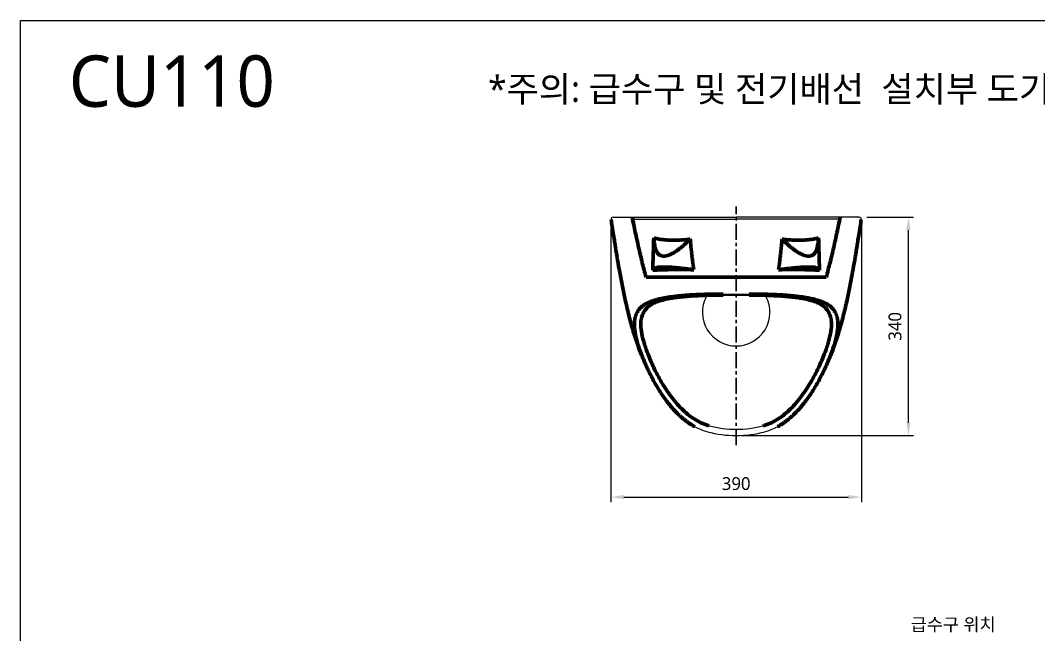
# Model space of a CAD drawing. Extents: x 56 to 5692, y -2843 to -743.
# Drawn here: x 56 to 1641, y -1700 to -743 of the extents above; entities that cross this region are included whole.
import ezdxf

# ---------------------------------------------------------------- set-up
doc = ezdxf.new("R2010")
doc.units = 0
doc.header["$LTSCALE"] = 20
doc.header["$MEASUREMENT"] = 0
doc.linetypes.add('CENTER', pattern=[2, 1.25, -0.25, 0.25, -0.25])
doc.layers.get('0').update_dxf_attribs({"linetype": 'CONTINUOUS'})
doc.layers.get('DEFPOINTS').update_dxf_attribs({"linetype": 'CONTINUOUS'})
for name, color, linetype in [('1', 1, 'CONTINUOUS'), ('3', 3, 'CONTINUOUS'), ('5', 5, 'CONTINUOUS')]:
    doc.layers.add(name, color=color, linetype=linetype)
doc.styles.add('GHS', font='romans', dxfattribs={"bigfont": 'ghs'})
doc.styles.get("Standard").update_dxf_attribs({"font": 'NanumGothic.ttf'})
doc.dimstyles.get("Standard").update_dxf_attribs({"dimtxt": 0.18, "dimasz": 0.18, "dimexe": 0.18, "dimexo": 0.0625, "dimgap": 0.09, "dimtad": 0, "dimtih": 1, "dimtoh": 1, "dimdec": 4, "dimzin": 0, "dimdsep": 46, "dimtxsty": 'Standard', "dimcen": 0.09, "dimadec": 0, "dimazin": 0, "dimtfac": 1, "dimtdec": 4, "dimtofl": 0, "dimtmove": 0, "dimatfit": 3, "dimfxl": 0, "dimtolj": 1, "dimtzin": 0, "dimarcsym": 0})

# ---------------------------------------------------------------- blocks, each defined once
blk = doc.blocks.new('*D13')
at = {"layer": '3', "color": 3, "lineweight": -2}
for p, q in [((975.4, -1058.1), (975.4, -1494)), ((1365.4, -1058.1), (1365.4, -1494)), ((995.4, -1486), (1345.4, -1486))]:
    blk.add_line(p, q, dxfattribs=at)
at = {"layer": '3', "color": 3}
for points in [[(995.4, -1482.7), (995.4, -1489.3), (975.4, -1486)], [(1345.4, -1482.7), (1345.4, -1489.3), (1365.4, -1486)]]:
    blk.add_solid(points, dxfattribs=at)
at = {"layer": 'DEFPOINTS', "color": 0}
for p in [(975.4, -1050.1), (1365.4, -1050.1), (1365.4, -1486)]:
    blk.add_point(p, dxfattribs=at)
at = {"layer": '3', "color": 2, "insert": (1170.4, -1465.1), "char_height": 20, "attachment_point": 5}
blk.add_mtext('\\A1;390', dxfattribs=at)
blk = doc.blocks.new('*D16')
at = {"color": 3, "lineweight": -2}
for p, q in [((1373.9, -1050.1), (1446.7, -1050.1)), ((1438.7, -1370.1), (1438.7, -1070.1)), ((1178.4, -1390.1), (1446.7, -1390.1))]:
    blk.add_line(p, q, dxfattribs=at)
at = {"color": 3}
for points in [[(1435.4, -1070.1), (1442, -1070.1), (1438.7, -1050.1)], [(1435.4, -1370.1), (1442, -1370.1), (1438.7, -1390.1)]]:
    blk.add_solid(points, dxfattribs=at)
at = {"layer": 'DEFPOINTS', "color": 0}
for p in [(1365.9, -1050.1), (1438.7, -1050.1), (1170.4, -1390.1)]:
    blk.add_point(p, dxfattribs=at)
at = {"color": 2, "insert": (1417.8, -1220.1), "char_height": 20, "attachment_point": 5, "rotation": 90}
blk.add_mtext('\\A1;340', dxfattribs=at)

msp = doc.modelspace()

# ---------------------------------------------------------------- linework, layer by layer
at = {"layer": '1', "color": 2, "linetype": 'CENTER', "lineweight": 35}
msp.add_line((1170.4, -1405.1), (1170.4, -1033.1), dxfattribs=at)
at = {"layer": '3', "color": 7}
for p, q in [((978.6, -1050.1), (1170.4, -1050.1)), ((1012.8, -1053.1), (1170.4, -1053.1)), ((1362.2, -1050.1), (1170.4, -1050.1)), ((1328, -1053.1), (1170.4, -1053.1)), ((1150.4, -1169.7), (1190.4, -1169.7)), ((1150.4, -1171.3), (1190.4, -1171.3))]:
    msp.add_line(p, q, dxfattribs=at)
for centre, radius, start, end in [((978.6, -1053.1), 3, 90, 188.9034), ((1012.8, -1056.1), 3, 90, 191.719), ((1328, -1056.1), 3, 348.281, 90), ((1362.2, -1053.1), 3, 351.0966, 90), ((1170.4, -1198.1), 52.5, 152.2244, 270), ((1170.4, -1198.1), 52.5, 270, 27.7756), ((1147.8, -1301.2), 85.9, 241.0264, 255.097), ((1170.4, -1217.4), 162.9, 255.0406, 284.9594), ((1193, -1301.2), 85.9, 284.903, 298.9736), ((1170.4, -1216.2), 173.9, 255.097, 284.903)]:
    msp.add_arc(centre, radius, start, end, dxfattribs=at)
at = {"layer": '3', "color": 7, "linetype": 'Continuous', "lineweight": 70}
for centre, major_axis, ratio, start_param, end_param in [((1064.2, -1099.7), (14.4, 7.2), 0.566929, 3.683623, 4.425804), ((1064.2, -1129.1), (-15, 0.6), 0.087412, 4.728709, 5.47089)]:
    msp.add_ellipse(centre, major_axis=major_axis, ratio=ratio, start_param=start_param, end_param=end_param, dxfattribs=at)
at = {"layer": '3', "color": 7, "linetype": 'Continuous', "lineweight": 70, "extrusion": (0, 0, -1)}
for centre, major_axis, ratio, start_param, end_param in [((1276.5, -1099.7), (-14.4, 7.2), 0.566929, 3.683623, 4.425804), ((1276.5, -1129.1), (15, 0.6), 0.087412, 4.728709, 5.47089)]:
    msp.add_ellipse(centre, major_axis=major_axis, ratio=ratio, start_param=start_param, end_param=end_param, dxfattribs=at)
at = {"layer": '3', "color": 7, "linetype": 'Continuous', "lineweight": 70}
for points, knots in [([(975.6, -1053.5), (976.2, -1057.3), (977.5, -1065.4), (979.3, -1077.1), (981, -1087.6), (982.3, -1095.6), (983.2, -1101.6), (984.1, -1106.6), (984.9, -1111.7), (986.5, -1121.4), (989.2, -1136.9), (993.1, -1158.1), (997.6, -1178.6), (1002.9, -1201.5), (1009.2, -1225.1), (1016.1, -1246.3), (1021, -1259.6), (1023.2, -1264.9)], [0.0207556, 0.0207556, 0.0207556, 0.0207556, 0.0730938, 0.1344308, 0.1838264, 0.2211433, 0.2464395, 0.2682151, 0.291388, 0.3159666, 0.4024404, 0.5030606, 0.6037153, 0.7079978, 0.8150079, 0.9247356, 1, 1, 1, 1]), ([(1030.2, -1143.6), (1029.1, -1139.7), (1028.1, -1135.9), (1026, -1128.1), (1025, -1124.3), (1023.6, -1118.4), (1023.1, -1116.5), (1022.2, -1112.6), (1021.7, -1110.7), (1020.3, -1104.8), (1019.4, -1100.9), (1017.6, -1093.1), (1016.8, -1089.2), (1015.1, -1081.4), (1014.2, -1077.5), (1012.5, -1069.7), (1011.7, -1065.8), (1010.1, -1057.9), (1009.3, -1054), (1008.5, -1050.1)], [0, 0, 0, 0, 0.125, 0.125, 0.25, 0.25, 0.3125, 0.3125, 0.375, 0.375, 0.5, 0.5, 0.625, 0.625, 0.75, 0.75, 0.875, 0.875, 1, 1, 1, 1]), ([(1009.8, -1056.7), (1010.2, -1058.4), (1010.5, -1060.1), (1011.7, -1065.8), (1012.5, -1069.7), (1014.2, -1077.5), (1015.1, -1081.4), (1016.8, -1089.2), (1017.6, -1093.1), (1019.4, -1100.9), (1020.3, -1104.8), (1021.7, -1110.7), (1022.2, -1112.6), (1023.1, -1116.5), (1023.6, -1118.4), (1025, -1124.3), (1026, -1128.1), (1028.1, -1135.9), (1029.1, -1139.7), (1030.2, -1143.6)], [0.0702674, 0.0702674, 0.0702674, 0.0702674, 0.125, 0.125, 0.25, 0.25, 0.375, 0.375, 0.5, 0.5, 0.625, 0.625, 0.6875, 0.6875, 0.75, 0.75, 0.875, 0.875, 1, 1, 1, 1]), ([(1310.6, -1143.6), (1311.7, -1139.7), (1312.7, -1135.9), (1314.7, -1128.1), (1315.7, -1124.3), (1317.2, -1118.4), (1317.7, -1116.5), (1318.6, -1112.6), (1319.1, -1110.7), (1320.5, -1104.8), (1321.4, -1100.9), (1323.1, -1093.1), (1324, -1089.2), (1325.7, -1081.4), (1326.6, -1077.5), (1328.2, -1069.7), (1329.1, -1065.8), (1330.7, -1057.9), (1331.5, -1054), (1332.3, -1050.1)], [0, 0, 0, 0, 0.125, 0.125, 0.25, 0.25, 0.3125, 0.3125, 0.375, 0.375, 0.5, 0.5, 0.625, 0.625, 0.75, 0.75, 0.875, 0.875, 1, 1, 1, 1]), ([(1330.9, -1056.7), (1330.6, -1058.4), (1330.2, -1060.1), (1329.1, -1065.8), (1328.2, -1069.7), (1326.6, -1077.5), (1325.7, -1081.4), (1324, -1089.2), (1323.1, -1093.1), (1321.4, -1100.9), (1320.5, -1104.8), (1319.1, -1110.7), (1318.6, -1112.6), (1317.7, -1116.5), (1317.2, -1118.4), (1315.7, -1124.3), (1314.7, -1128.1), (1312.7, -1135.9), (1311.7, -1139.7), (1310.6, -1143.6)], [0.0702674, 0.0702674, 0.0702674, 0.0702674, 0.125, 0.125, 0.25, 0.25, 0.375, 0.375, 0.5, 0.5, 0.625, 0.625, 0.6875, 0.6875, 0.75, 0.75, 0.875, 0.875, 1, 1, 1, 1]), ([(1365.2, -1053.5), (1364.6, -1057.3), (1363.3, -1065.4), (1361.5, -1077.1), (1359.8, -1087.6), (1358.5, -1095.6), (1357.5, -1101.6), (1356.7, -1106.6), (1355.9, -1111.7), (1354.2, -1121.4), (1351.6, -1136.9), (1347.7, -1158.1), (1343.2, -1178.6), (1337.9, -1201.5), (1331.6, -1225.1), (1324.6, -1246.3), (1319.8, -1259.6), (1317.6, -1264.9)], [0.0207556, 0.0207556, 0.0207556, 0.0207556, 0.0730938, 0.1344308, 0.1838264, 0.2211433, 0.2464395, 0.2682151, 0.291388, 0.3159666, 0.4024404, 0.5030606, 0.6037153, 0.7079978, 0.8150079, 0.9247356, 1, 1, 1, 1]), ([(1042, -1082.3), (1041.9, -1084.5), (1041.9, -1086.6), (1041.7, -1090.9), (1041.7, -1093), (1041.6, -1096.2), (1041.6, -1097.8), (1041.5, -1099.4), (1041.5, -1100.4), (1041.5, -1101), (1041.4, -1103.6), (1041.3, -1105.7), (1041.2, -1109.9), (1041.1, -1112), (1041, -1116.2), (1040.9, -1118.3), (1040.7, -1124.5), (1040.6, -1128.6), (1040.4, -1132.7)], [0, 0, 0, 0, 0.125, 0.125, 0.25, 0.25, 0.3125, 0.34375, 0.34375, 0.375, 0.375, 0.5, 0.5, 0.625, 0.625, 0.75, 0.75, 1, 1, 1, 1]), ([(1098.9, -1084.2), (1096.3, -1084.5), (1093.7, -1084.8), (1088.6, -1085.3), (1086.1, -1085.5), (1082.3, -1085.7), (1081, -1085.8), (1079.1, -1085.9), (1078.5, -1085.9), (1077.5, -1085.9), (1077.2, -1085.9), (1076.6, -1085.9), (1073.8, -1086), (1071, -1086), (1066.2, -1085.8), (1063.9, -1085.7), (1059.2, -1085.3), (1057, -1085.1), (1052.5, -1084.5), (1050.3, -1084.1), (1047.1, -1083.5), (1046.1, -1083.3), (1044.9, -1083), (1044.8, -1083), (1044.5, -1083), (1044.4, -1082.9), (1044, -1082.8), (1043.2, -1082.7), (1042.5, -1082.5), (1042, -1082.3)], [0, 0, 0, 0, 0.125, 0.125, 0.25, 0.25, 0.3125, 0.3125, 0.34375, 0.34375, 0.359375, 0.359375, 0.375, 0.5, 0.5, 0.625, 0.625, 0.75, 0.75, 0.875, 0.875, 0.9375, 0.9375, 0.945313, 0.945313, 0.953125, 0.953125, 0.96875, 1, 1, 1, 1]), ([(1054, -1110), (1053.5, -1109.9), (1053.1, -1109.7), (1052.5, -1109.5), (1052.3, -1109.4), (1052, -1109.2), (1051.8, -1109.2), (1051.8, -1109.1), (1051.7, -1109.1), (1051.7, -1109.1), (1051.3, -1108.9), (1050.9, -1108.7), (1050.3, -1108.2), (1050, -1108), (1049.5, -1107.6), (1049.2, -1107.3), (1048.7, -1106.8), (1048.5, -1106.6), (1048.1, -1106.1), (1047.9, -1105.8), (1047.5, -1105.3), (1047.3, -1105), (1047.1, -1104.6), (1047, -1104.6), (1047, -1104.4), (1046.9, -1104.4), (1046.8, -1104.1), (1046.7, -1104), (1046.5, -1103.6), (1046.4, -1103.3), (1046.1, -1102.7), (1046, -1102.4), (1045.7, -1101.8), (1045.6, -1101.5), (1045.4, -1100.9), (1045.3, -1100.6), (1045.1, -1100), (1045, -1099.7), (1044.8, -1098.8), (1044.6, -1098.2), (1044.3, -1096.9), (1044.2, -1096.3), (1043.9, -1095), (1043.8, -1094.4), (1043.6, -1093.1), (1043.5, -1092.5), (1043.3, -1091.2), (1043.2, -1090.6), (1043, -1089.3), (1042.9, -1088.7), (1042.7, -1087.4), (1042.6, -1086.8), (1042.4, -1085.5), (1042.3, -1084.7), (1042.2, -1083.9), (1042.2, -1083.6), (1042.1, -1083.4), (1042.1, -1083), (1042, -1082.7), (1042, -1082.3)], [0, 0, 0, 0, 0.03125, 0.03125, 0.046875, 0.054688, 0.054688, 0.058594, 0.058594, 0.0625, 0.0625, 0.09375, 0.09375, 0.125, 0.125, 0.15625, 0.15625, 0.1875, 0.1875, 0.21875, 0.21875, 0.25, 0.25, 0.257813, 0.257813, 0.265625, 0.265625, 0.28125, 0.28125, 0.3125, 0.3125, 0.34375, 0.34375, 0.375, 0.375, 0.40625, 0.40625, 0.4375, 0.4375, 0.5, 0.5, 0.5625, 0.5625, 0.625, 0.625, 0.6875, 0.6875, 0.75, 0.75, 0.8125, 0.8125, 0.875, 0.875, 0.9375, 0.953125, 0.953125, 0.96875, 0.96875, 1, 1, 1, 1]), ([(1098.9, -1084.2), (1098.3, -1084.8), (1097.7, -1085.4), (1096.5, -1086.5), (1095.9, -1087.1), (1094.6, -1088.3), (1094, -1088.8), (1092.8, -1090), (1092.2, -1090.6), (1091.2, -1091.4), (1090.9, -1091.7), (1090.3, -1092.3), (1089.9, -1092.6), (1089, -1093.4), (1088.3, -1094), (1087, -1095.1), (1086.4, -1095.7), (1085, -1096.8), (1084.4, -1097.4), (1083, -1098.5), (1082.3, -1099), (1080.9, -1100.1), (1080.1, -1100.7), (1079, -1101.5), (1078.7, -1101.7), (1077.9, -1102.3), (1077.5, -1102.5), (1076.8, -1103.1), (1076.4, -1103.3), (1075.8, -1103.7), (1075.6, -1103.8), (1075.2, -1104.1), (1075, -1104.2), (1074.4, -1104.6), (1074, -1104.9), (1073.2, -1105.4), (1072.7, -1105.6), (1071.9, -1106.1), (1071.5, -1106.3), (1070.6, -1106.8), (1070.2, -1107), (1069.5, -1107.3), (1069.3, -1107.5), (1068.9, -1107.6), (1068.8, -1107.7), (1068.6, -1107.8), (1068.5, -1107.8), (1067.9, -1108.1), (1067.4, -1108.3), (1066.5, -1108.7), (1066, -1108.9), (1065, -1109.2), (1064.5, -1109.4), (1064, -1109.5)], [0, 0, 0, 0, 0.0625, 0.0625, 0.125, 0.125, 0.1875, 0.1875, 0.25, 0.25, 0.28125, 0.28125, 0.3125, 0.3125, 0.375, 0.375, 0.4375, 0.4375, 0.5, 0.5, 0.5625, 0.5625, 0.625, 0.625, 0.65625, 0.65625, 0.6875, 0.6875, 0.71875, 0.71875, 0.734375, 0.734375, 0.75, 0.75, 0.78125, 0.78125, 0.8125, 0.8125, 0.84375, 0.84375, 0.875, 0.875, 0.890625, 0.890625, 0.898438, 0.898438, 0.90625, 0.90625, 0.9375, 0.9375, 0.96875, 0.96875, 1, 1, 1, 1]), ([(1104.3, -1131.8), (1104.2, -1130.9), (1104.1, -1129.9), (1103.8, -1127.9), (1103.6, -1126.9), (1103.3, -1123.9), (1103, -1122), (1102.5, -1118), (1102.2, -1116), (1101.8, -1112.1), (1101.5, -1110.1), (1101.2, -1107.1), (1101.1, -1106.1), (1100.9, -1104.1), (1100.8, -1103.1), (1100.4, -1100.1), (1100.2, -1098.2), (1099.9, -1095.2), (1099.8, -1094.2), (1099.6, -1092.2), (1099.5, -1091.2), (1099.3, -1088.2), (1099.1, -1086.2), (1098.9, -1084.2)], [0, 0, 0, 0, 0.0625, 0.0625, 0.125, 0.125, 0.25, 0.25, 0.375, 0.375, 0.5, 0.5, 0.5625, 0.5625, 0.625, 0.625, 0.75, 0.75, 0.8125, 0.8125, 0.875, 0.875, 1, 1, 1, 1]), ([(1236.4, -1131.8), (1236.6, -1130.9), (1236.7, -1129.9), (1237, -1127.9), (1237.1, -1126.9), (1237.5, -1123.9), (1237.8, -1122), (1238.3, -1118), (1238.5, -1116), (1239, -1112.1), (1239.2, -1110.1), (1239.6, -1107.1), (1239.7, -1106.1), (1239.9, -1104.1), (1240, -1103.1), (1240.3, -1100.1), (1240.5, -1098.2), (1240.8, -1095.2), (1240.9, -1094.2), (1241.1, -1092.2), (1241.2, -1091.2), (1241.5, -1088.2), (1241.7, -1086.2), (1241.9, -1084.2)], [0, 0, 0, 0, 0.0625, 0.0625, 0.125, 0.125, 0.25, 0.25, 0.375, 0.375, 0.5, 0.5, 0.5625, 0.5625, 0.625, 0.625, 0.75, 0.75, 0.8125, 0.8125, 0.875, 0.875, 1, 1, 1, 1]), ([(1241.9, -1084.2), (1244.5, -1084.5), (1247, -1084.8), (1252.2, -1085.3), (1254.7, -1085.5), (1258.5, -1085.7), (1259.8, -1085.8), (1261.7, -1085.9), (1262.3, -1085.9), (1263.2, -1085.9), (1263.5, -1085.9), (1264.2, -1085.9), (1267, -1086), (1269.7, -1086), (1274.5, -1085.8), (1276.9, -1085.7), (1281.5, -1085.3), (1283.8, -1085.1), (1288.2, -1084.5), (1290.4, -1084.1), (1293.6, -1083.5), (1294.7, -1083.3), (1295.8, -1083), (1296, -1083), (1296.2, -1083), (1296.4, -1082.9), (1296.8, -1082.8), (1297.5, -1082.7), (1298.3, -1082.5), (1298.8, -1082.3)], [0, 0, 0, 0, 0.125, 0.125, 0.25, 0.25, 0.3125, 0.3125, 0.34375, 0.34375, 0.359375, 0.359375, 0.375, 0.5, 0.5, 0.625, 0.625, 0.75, 0.75, 0.875, 0.875, 0.9375, 0.9375, 0.945313, 0.945313, 0.953125, 0.953125, 0.96875, 1, 1, 1, 1]), ([(1241.9, -1084.2), (1242.5, -1084.8), (1243.1, -1085.4), (1244.3, -1086.5), (1244.9, -1087.1), (1246.1, -1088.3), (1246.7, -1088.8), (1248, -1090), (1248.6, -1090.6), (1249.5, -1091.4), (1249.9, -1091.7), (1250.5, -1092.3), (1250.8, -1092.6), (1251.8, -1093.4), (1252.4, -1094), (1253.7, -1095.1), (1254.4, -1095.7), (1255.7, -1096.8), (1256.4, -1097.4), (1257.8, -1098.5), (1258.5, -1099), (1259.9, -1100.1), (1260.6, -1100.7), (1261.7, -1101.5), (1262.1, -1101.7), (1262.8, -1102.3), (1263.2, -1102.5), (1264, -1103.1), (1264.4, -1103.3), (1265, -1103.7), (1265.2, -1103.8), (1265.6, -1104.1), (1265.8, -1104.2), (1266.4, -1104.6), (1266.8, -1104.9), (1267.6, -1105.4), (1268, -1105.6), (1268.9, -1106.1), (1269.3, -1106.3), (1270.2, -1106.8), (1270.6, -1107), (1271.3, -1107.3), (1271.5, -1107.5), (1271.8, -1107.6), (1272, -1107.7), (1272.2, -1107.8), (1272.3, -1107.8), (1272.9, -1108.1), (1273.3, -1108.3), (1274.3, -1108.7), (1274.8, -1108.9), (1275.7, -1109.2), (1276.2, -1109.4), (1276.7, -1109.5)], [0, 0, 0, 0, 0.0625, 0.0625, 0.125, 0.125, 0.1875, 0.1875, 0.25, 0.25, 0.28125, 0.28125, 0.3125, 0.3125, 0.375, 0.375, 0.4375, 0.4375, 0.5, 0.5, 0.5625, 0.5625, 0.625, 0.625, 0.65625, 0.65625, 0.6875, 0.6875, 0.71875, 0.71875, 0.734375, 0.734375, 0.75, 0.75, 0.78125, 0.78125, 0.8125, 0.8125, 0.84375, 0.84375, 0.875, 0.875, 0.890625, 0.890625, 0.898438, 0.898438, 0.90625, 0.90625, 0.9375, 0.9375, 0.96875, 0.96875, 1, 1, 1, 1]), ([(1286.8, -1110), (1287.2, -1109.9), (1287.6, -1109.7), (1288.2, -1109.5), (1288.5, -1109.4), (1288.8, -1109.2), (1288.9, -1109.2), (1289, -1109.1), (1289.1, -1109.1), (1289.1, -1109.1), (1289.5, -1108.9), (1289.8, -1108.7), (1290.5, -1108.2), (1290.7, -1108), (1291.3, -1107.6), (1291.6, -1107.3), (1292, -1106.8), (1292.3, -1106.6), (1292.7, -1106.1), (1292.9, -1105.8), (1293.3, -1105.3), (1293.5, -1105), (1293.7, -1104.6), (1293.7, -1104.6), (1293.8, -1104.4), (1293.8, -1104.4), (1294, -1104.1), (1294, -1104), (1294.3, -1103.6), (1294.4, -1103.3), (1294.7, -1102.7), (1294.8, -1102.4), (1295, -1101.8), (1295.2, -1101.5), (1295.4, -1100.9), (1295.5, -1100.6), (1295.7, -1100), (1295.8, -1099.7), (1296, -1098.8), (1296.2, -1098.2), (1296.5, -1096.9), (1296.6, -1096.3), (1296.8, -1095), (1297, -1094.4), (1297.2, -1093.1), (1297.3, -1092.5), (1297.5, -1091.2), (1297.6, -1090.6), (1297.8, -1089.3), (1297.9, -1088.7), (1298, -1087.4), (1298.1, -1086.8), (1298.3, -1085.5), (1298.4, -1084.7), (1298.6, -1083.9), (1298.6, -1083.6), (1298.6, -1083.4), (1298.7, -1083), (1298.8, -1082.7), (1298.8, -1082.3)], [0, 0, 0, 0, 0.03125, 0.03125, 0.046875, 0.054688, 0.054688, 0.058594, 0.058594, 0.0625, 0.0625, 0.09375, 0.09375, 0.125, 0.125, 0.15625, 0.15625, 0.1875, 0.1875, 0.21875, 0.21875, 0.25, 0.25, 0.257813, 0.257813, 0.265625, 0.265625, 0.28125, 0.28125, 0.3125, 0.3125, 0.34375, 0.34375, 0.375, 0.375, 0.40625, 0.40625, 0.4375, 0.4375, 0.5, 0.5, 0.5625, 0.5625, 0.625, 0.625, 0.6875, 0.6875, 0.75, 0.75, 0.8125, 0.8125, 0.875, 0.875, 0.9375, 0.953125, 0.953125, 0.96875, 0.96875, 1, 1, 1, 1]), ([(1298.8, -1082.3), (1298.9, -1084.5), (1298.9, -1086.6), (1299, -1090.9), (1299.1, -1093), (1299.2, -1096.2), (1299.2, -1097.8), (1299.2, -1099.4), (1299.3, -1100.4), (1299.3, -1101), (1299.4, -1103.6), (1299.4, -1105.7), (1299.6, -1109.9), (1299.6, -1112), (1299.8, -1116.2), (1299.8, -1118.3), (1300, -1124.5), (1300.2, -1128.6), (1300.4, -1132.7)], [0, 0, 0, 0, 0.125, 0.125, 0.25, 0.25, 0.3125, 0.34375, 0.34375, 0.375, 0.375, 0.5, 0.5, 0.625, 0.625, 0.75, 0.75, 1, 1, 1, 1]), ([(1040.4, -1132.7), (1040.9, -1132.2), (1041.5, -1131.7), (1042.1, -1131.3), (1042.2, -1131.2), (1042.2, -1131.2), (1042.3, -1131.1), (1042.4, -1131), (1042.6, -1130.9), (1042.7, -1130.7), (1042.9, -1130.5), (1043.1, -1130.4), (1043.3, -1130.2), (1043.5, -1130.1), (1043.7, -1129.9), (1043.7, -1129.8), (1043.9, -1129.7), (1044, -1129.7), (1044.1, -1129.5), (1044.2, -1129.5), (1044.4, -1129.4), (1044.5, -1129.3), (1044.7, -1129.2), (1044.8, -1129.1), (1045, -1129), (1045.2, -1129), (1045.4, -1128.9), (1045.6, -1128.8), (1045.9, -1128.7), (1046, -1128.7), (1046.4, -1128.6), (1046.6, -1128.5), (1046.9, -1128.4), (1047, -1128.4), (1047.2, -1128.4), (1047.2, -1128.4), (1047.3, -1128.3), (1047.4, -1128.3), (1047.4, -1128.3), (1047.7, -1128.3), (1047.9, -1128.2), (1048.5, -1128.1), (1049, -1128.1), (1050, -1127.9), (1050.8, -1127.9), (1051.3, -1127.8), (1051.4, -1127.8), (1051.6, -1127.8), (1051.6, -1127.8), (1051.7, -1127.8), (1052, -1127.8), (1052.3, -1127.8), (1053, -1127.7), (1053.5, -1127.7), (1054, -1127.7)], [0, 0, 0, 0, 0.25, 0.265625, 0.265625, 0.28125, 0.28125, 0.3125, 0.3125, 0.375, 0.375, 0.4375, 0.4375, 0.5, 0.5, 0.53125, 0.53125, 0.5625, 0.5625, 0.59375, 0.59375, 0.625, 0.625, 0.65625, 0.65625, 0.6875, 0.6875, 0.71875, 0.71875, 0.75, 0.75, 0.78125, 0.78125, 0.796875, 0.796875, 0.804687, 0.808594, 0.808594, 0.8125, 0.8125, 0.84375, 0.84375, 0.875, 0.90625, 0.9375, 0.9375, 0.945312, 0.945312, 0.949219, 0.949219, 0.953125, 0.96875, 0.96875, 1, 1, 1, 1]), ([(1040.4, -1132.7), (1042.4, -1132.6), (1044.5, -1132.4), (1047.8, -1132.3), (1048.9, -1132.2), (1051.1, -1132.1), (1052.3, -1132.1), (1054.7, -1132), (1055.9, -1131.9), (1058.4, -1131.9), (1059.6, -1131.8), (1062.2, -1131.8), (1063.5, -1131.7), (1065.2, -1131.7), (1065.7, -1131.7), (1066.2, -1131.7), (1066.5, -1131.7), (1066.7, -1131.7), (1067.6, -1131.7), (1068.2, -1131.7), (1070.3, -1131.6), (1071.7, -1131.6), (1074.5, -1131.6), (1075.9, -1131.6), (1078.8, -1131.6), (1080.2, -1131.6), (1083.1, -1131.6), (1084.6, -1131.6), (1087.5, -1131.6), (1089, -1131.6), (1092, -1131.7), (1093.5, -1131.7), (1096.6, -1131.7), (1098.1, -1131.7), (1100.1, -1131.8), (1100.4, -1131.8), (1101, -1131.8), (1101.2, -1131.8), (1101.6, -1131.8), (1102.6, -1131.8), (1103.6, -1131.8), (1104.3, -1131.8)], [0, 0, 0, 0, 0.125, 0.125, 0.1875, 0.1875, 0.25, 0.25, 0.3125, 0.3125, 0.375, 0.375, 0.4375, 0.4375, 0.453125, 0.460938, 0.460938, 0.46875, 0.46875, 0.5, 0.5, 0.5625, 0.5625, 0.625, 0.625, 0.6875, 0.6875, 0.75, 0.75, 0.8125, 0.8125, 0.875, 0.875, 0.9375, 0.9375, 0.953125, 0.953125, 0.960937, 0.960937, 0.96875, 1, 1, 1, 1]), ([(1064, -1127.7), (1064.3, -1127.8), (1064.7, -1127.8), (1065.1, -1127.8), (1065.3, -1127.8), (1065.4, -1127.8), (1065.5, -1127.8), (1065.6, -1127.8), (1066.1, -1127.8), (1066.7, -1127.9), (1067.7, -1127.9), (1068.2, -1128), (1069.2, -1128), (1069.7, -1128), (1070.7, -1128.1), (1071.2, -1128.2), (1072.2, -1128.2), (1072.7, -1128.3), (1073.6, -1128.3), (1074.1, -1128.4), (1075, -1128.5), (1075.5, -1128.5), (1076.4, -1128.6), (1076.9, -1128.6), (1077.8, -1128.7), (1078.2, -1128.7), (1079.1, -1128.8), (1079.5, -1128.9), (1080.2, -1128.9), (1080.5, -1129), (1080.8, -1129), (1081.1, -1129), (1081.2, -1129), (1082.1, -1129.1), (1083, -1129.2), (1084.6, -1129.4), (1085.4, -1129.5), (1087.1, -1129.7), (1087.8, -1129.8), (1089.4, -1129.9), (1090.2, -1130), (1091.7, -1130.2), (1092.5, -1130.3), (1093.6, -1130.5), (1094, -1130.5), (1094.8, -1130.6), (1095.1, -1130.7), (1096.3, -1130.8), (1097, -1130.9), (1098.1, -1131), (1098.7, -1131.1), (1099.2, -1131.2), (1099.6, -1131.2), (1099.8, -1131.2), (1101.4, -1131.5), (1102.9, -1131.7), (1104.3, -1131.8)], [0, 0, 0, 0, 0.015625, 0.023438, 0.023438, 0.027344, 0.027344, 0.03125, 0.03125, 0.0625, 0.0625, 0.09375, 0.09375, 0.125, 0.125, 0.15625, 0.15625, 0.1875, 0.1875, 0.21875, 0.21875, 0.25, 0.25, 0.28125, 0.28125, 0.3125, 0.3125, 0.34375, 0.34375, 0.359375, 0.367188, 0.367188, 0.375, 0.375, 0.4375, 0.4375, 0.5, 0.5, 0.5625, 0.5625, 0.625, 0.625, 0.6875, 0.6875, 0.71875, 0.71875, 0.75, 0.75, 0.8125, 0.8125, 0.84375, 0.859375, 0.859375, 0.875, 0.875, 1, 1, 1, 1]), ([(1276.7, -1127.7), (1276.5, -1127.8), (1276.1, -1127.8), (1275.7, -1127.8), (1275.5, -1127.8), (1275.4, -1127.8), (1275.3, -1127.8), (1275.2, -1127.8), (1274.6, -1127.8), (1274.1, -1127.9), (1273.1, -1127.9), (1272.6, -1128), (1271.6, -1128), (1271, -1128), (1270, -1128.1), (1269.6, -1128.2), (1268.6, -1128.2), (1268.1, -1128.3), (1267.1, -1128.3), (1266.7, -1128.4), (1265.7, -1128.5), (1265.3, -1128.5), (1264.3, -1128.6), (1263.9, -1128.6), (1263, -1128.7), (1262.5, -1128.7), (1261.7, -1128.8), (1261.2, -1128.9), (1260.6, -1128.9), (1260.2, -1129), (1259.9, -1129), (1259.7, -1129), (1259.6, -1129), (1258.6, -1129.1), (1257.8, -1129.2), (1256.1, -1129.4), (1255.3, -1129.5), (1253.7, -1129.7), (1252.9, -1129.8), (1251.3, -1129.9), (1250.6, -1130), (1249, -1130.2), (1248.3, -1130.3), (1247.1, -1130.5), (1246.7, -1130.5), (1246, -1130.6), (1245.6, -1130.7), (1244.5, -1130.8), (1243.8, -1130.9), (1242.7, -1131), (1242.1, -1131.1), (1241.5, -1131.2), (1241.2, -1131.2), (1241, -1131.2), (1239.4, -1131.5), (1237.9, -1131.7), (1236.4, -1131.8)], [0, 0, 0, 0, 0.015625, 0.023438, 0.023438, 0.027344, 0.027344, 0.03125, 0.03125, 0.0625, 0.0625, 0.09375, 0.09375, 0.125, 0.125, 0.15625, 0.15625, 0.1875, 0.1875, 0.21875, 0.21875, 0.25, 0.25, 0.28125, 0.28125, 0.3125, 0.3125, 0.34375, 0.34375, 0.359375, 0.367188, 0.367188, 0.375, 0.375, 0.4375, 0.4375, 0.5, 0.5, 0.5625, 0.5625, 0.625, 0.625, 0.6875, 0.6875, 0.71875, 0.71875, 0.75, 0.75, 0.8125, 0.8125, 0.84375, 0.859375, 0.859375, 0.875, 0.875, 1, 1, 1, 1]), ([(1300.4, -1132.7), (1298.4, -1132.6), (1296.3, -1132.4), (1293, -1132.3), (1291.9, -1132.2), (1289.6, -1132.1), (1288.5, -1132.1), (1286.1, -1132), (1284.9, -1131.9), (1282.4, -1131.9), (1281.1, -1131.8), (1278.6, -1131.8), (1277.2, -1131.7), (1275.6, -1131.7), (1275.1, -1131.7), (1274.6, -1131.7), (1274.2, -1131.7), (1274.1, -1131.7), (1273.2, -1131.7), (1272.5, -1131.7), (1270.5, -1131.6), (1269.1, -1131.6), (1266.3, -1131.6), (1264.9, -1131.6), (1262, -1131.6), (1260.6, -1131.6), (1257.6, -1131.6), (1256.2, -1131.6), (1253.2, -1131.6), (1251.7, -1131.6), (1248.7, -1131.7), (1247.2, -1131.7), (1244.2, -1131.7), (1242.6, -1131.7), (1240.7, -1131.8), (1240.3, -1131.8), (1239.7, -1131.8), (1239.5, -1131.8), (1239.2, -1131.8), (1238.2, -1131.8), (1237.2, -1131.8), (1236.4, -1131.8)], [0, 0, 0, 0, 0.125, 0.125, 0.1875, 0.1875, 0.25, 0.25, 0.3125, 0.3125, 0.375, 0.375, 0.4375, 0.4375, 0.453125, 0.460938, 0.460938, 0.46875, 0.46875, 0.5, 0.5, 0.5625, 0.5625, 0.625, 0.625, 0.6875, 0.6875, 0.75, 0.75, 0.8125, 0.8125, 0.875, 0.875, 0.9375, 0.9375, 0.953125, 0.953125, 0.960937, 0.960937, 0.96875, 1, 1, 1, 1]), ([(1300.4, -1132.7), (1299.8, -1132.2), (1299.2, -1131.7), (1298.7, -1131.3), (1298.6, -1131.2), (1298.6, -1131.2), (1298.5, -1131.1), (1298.4, -1131), (1298.2, -1130.9), (1298.1, -1130.7), (1297.8, -1130.5), (1297.7, -1130.4), (1297.4, -1130.2), (1297.3, -1130.1), (1297.1, -1129.9), (1297, -1129.8), (1296.9, -1129.7), (1296.8, -1129.7), (1296.6, -1129.5), (1296.5, -1129.5), (1296.4, -1129.4), (1296.3, -1129.3), (1296.1, -1129.2), (1295.9, -1129.1), (1295.7, -1129), (1295.6, -1129), (1295.3, -1128.9), (1295.2, -1128.8), (1294.9, -1128.7), (1294.7, -1128.7), (1294.4, -1128.6), (1294.2, -1128.5), (1293.9, -1128.4), (1293.8, -1128.4), (1293.6, -1128.4), (1293.5, -1128.4), (1293.4, -1128.3), (1293.4, -1128.3), (1293.4, -1128.3), (1293.1, -1128.3), (1292.8, -1128.2), (1292.3, -1128.1), (1291.7, -1128.1), (1290.7, -1127.9), (1290, -1127.9), (1289.4, -1127.8), (1289.3, -1127.8), (1289.2, -1127.8), (1289.1, -1127.8), (1289, -1127.8), (1288.7, -1127.8), (1288.5, -1127.8), (1287.8, -1127.7), (1287.3, -1127.7), (1286.8, -1127.7)], [0, 0, 0, 0, 0.25, 0.265625, 0.265625, 0.28125, 0.28125, 0.3125, 0.3125, 0.375, 0.375, 0.4375, 0.4375, 0.5, 0.5, 0.53125, 0.53125, 0.5625, 0.5625, 0.59375, 0.59375, 0.625, 0.625, 0.65625, 0.65625, 0.6875, 0.6875, 0.71875, 0.71875, 0.75, 0.75, 0.78125, 0.78125, 0.796875, 0.796875, 0.804687, 0.808594, 0.808594, 0.8125, 0.8125, 0.84375, 0.84375, 0.875, 0.90625, 0.9375, 0.9375, 0.945312, 0.945312, 0.949219, 0.949219, 0.953125, 0.96875, 0.96875, 1, 1, 1, 1]), ([(1030.2, -1143.6), (1031.7, -1143.6), (1033.2, -1143.6), (1036.5, -1143.6), (1038.2, -1143.6), (1041.7, -1143.6), (1043.6, -1143.6), (1046.6, -1143.6), (1048.1, -1143.6), (1049.9, -1143.6), (1050.7, -1143.6), (1051.1, -1143.6), (1051.2, -1143.6), (1051.5, -1143.6), (1051.6, -1143.6), (1052.8, -1143.6), (1053.9, -1143.6), (1056.2, -1143.6), (1057.3, -1143.6), (1059.6, -1143.6), (1060.8, -1143.6), (1063.1, -1143.6), (1064.3, -1143.6), (1066.8, -1143.6), (1068, -1143.6), (1070.5, -1143.6), (1071.8, -1143.6), (1075.7, -1143.6), (1078.7, -1143.6), (1081.7, -1143.6), (1082.2, -1143.6), (1082.4, -1143.6), (1082.7, -1143.6), (1082.9, -1143.6), (1083.8, -1143.6), (1084.5, -1143.6), (1086.5, -1143.6), (1087.9, -1143.6), (1090.7, -1143.6), (1092.1, -1143.6), (1094.9, -1143.6), (1096.3, -1143.6), (1100.5, -1143.6), (1103.3, -1143.6), (1109.1, -1143.6), (1111.9, -1143.6), (1116.3, -1143.6), (1117.8, -1143.6), (1120.7, -1143.6), (1122.2, -1143.6), (1125.1, -1143.6), (1126.6, -1143.6), (1129.5, -1143.6), (1131, -1143.6), (1132.9, -1143.6), (1133.3, -1143.6), (1133.8, -1143.6), (1134, -1143.6), (1134.4, -1143.6), (1134.6, -1143.6), (1135.5, -1143.6), (1136.3, -1143.6), (1138.5, -1143.6), (1140, -1143.6), (1142.3, -1143.6), (1143.8, -1143.6), (1145.3, -1143.6), (1146.7, -1143.6), (1147.5, -1143.6), (1148.6, -1143.6), (1149, -1143.6), (1149.7, -1143.6), (1150, -1143.6), (1150.4, -1143.6), (1157.1, -1143.6), (1163.7, -1143.6), (1170.4, -1143.6)], [0, 0, 0, 0, 0.03125, 0.03125, 0.0625, 0.0625, 0.09375, 0.09375, 0.109375, 0.1171875, 0.1210937, 0.1210937, 0.1230469, 0.1230469, 0.125, 0.125, 0.140625, 0.140625, 0.15625, 0.15625, 0.171875, 0.171875, 0.1875, 0.1875, 0.203125, 0.203125, 0.21875, 0.21875, 0.25, 0.2539062, 0.2539062, 0.2558594, 0.2558594, 0.2578125, 0.2578125, 0.265625, 0.265625, 0.28125, 0.28125, 0.296875, 0.296875, 0.3125, 0.3125, 0.34375, 0.34375, 0.375, 0.375, 0.390625, 0.390625, 0.40625, 0.40625, 0.421875, 0.421875, 0.4375, 0.4375, 0.4414062, 0.4414062, 0.4433594, 0.4433594, 0.4453125, 0.4453125, 0.453125, 0.453125, 0.46875, 0.46875, 0.4765625, 0.484375, 0.484375, 0.4921875, 0.4921875, 0.4960937, 0.4960937, 0.4996057, 0.4996057, 0.4996057, 0.5690911, 0.5690911, 0.5690911, 0.5690911]), ([(1310.6, -1143.6), (1309.1, -1143.6), (1307.5, -1143.6), (1304.3, -1143.6), (1302.6, -1143.6), (1299, -1143.6), (1297.2, -1143.6), (1294.2, -1143.6), (1292.7, -1143.6), (1290.9, -1143.6), (1290.1, -1143.6), (1289.7, -1143.6), (1289.5, -1143.6), (1289.3, -1143.6), (1289.1, -1143.6), (1287.9, -1143.6), (1286.8, -1143.6), (1284.6, -1143.6), (1283.5, -1143.6), (1281.2, -1143.6), (1280, -1143.6), (1277.6, -1143.6), (1276.4, -1143.6), (1274, -1143.6), (1272.7, -1143.6), (1270.2, -1143.6), (1269, -1143.6), (1265.1, -1143.6), (1262.1, -1143.6), (1259, -1143.6), (1258.5, -1143.6), (1258.4, -1143.6), (1258, -1143.6), (1257.9, -1143.6), (1257, -1143.6), (1256.3, -1143.6), (1254.3, -1143.6), (1252.9, -1143.6), (1250.1, -1143.6), (1248.7, -1143.6), (1245.9, -1143.6), (1244.5, -1143.6), (1240.3, -1143.6), (1237.4, -1143.6), (1231.7, -1143.6), (1228.8, -1143.6), (1224.5, -1143.6), (1223, -1143.6), (1220.1, -1143.6), (1218.6, -1143.6), (1215.7, -1143.6), (1214.2, -1143.6), (1211.2, -1143.6), (1209.7, -1143.6), (1207.9, -1143.6), (1207.5, -1143.6), (1206.9, -1143.6), (1206.7, -1143.6), (1206.4, -1143.6), (1206.2, -1143.6), (1205.3, -1143.6), (1204.5, -1143.6), (1202.3, -1143.6), (1200.8, -1143.6), (1198.5, -1143.6), (1197, -1143.6), (1195.5, -1143.6), (1194, -1143.6), (1193.3, -1143.6), (1192.1, -1143.6), (1191.8, -1143.6), (1191.1, -1143.6), (1190.7, -1143.6), (1190.4, -1143.6), (1183.7, -1143.6), (1177, -1143.6), (1170.4, -1143.6)], [0, 0, 0, 0, 0.03125, 0.03125, 0.0625, 0.0625, 0.09375, 0.09375, 0.109375, 0.1171875, 0.1210937, 0.1210937, 0.1230469, 0.1230469, 0.125, 0.125, 0.140625, 0.140625, 0.15625, 0.15625, 0.171875, 0.171875, 0.1875, 0.1875, 0.203125, 0.203125, 0.21875, 0.21875, 0.25, 0.2539062, 0.2539062, 0.2558594, 0.2558594, 0.2578125, 0.2578125, 0.265625, 0.265625, 0.28125, 0.28125, 0.296875, 0.296875, 0.3125, 0.3125, 0.34375, 0.34375, 0.375, 0.375, 0.390625, 0.390625, 0.40625, 0.40625, 0.421875, 0.421875, 0.4375, 0.4375, 0.4414062, 0.4414062, 0.4433594, 0.4433594, 0.4453125, 0.4453125, 0.453125, 0.453125, 0.46875, 0.46875, 0.4765625, 0.484375, 0.484375, 0.4921875, 0.4921875, 0.4960937, 0.4960937, 0.4996057, 0.4996057, 0.4996057, 0.5690911, 0.5690911, 0.5690911, 0.5690911]), ([(1106.2, -1376.4), (1104.7, -1375.6), (1103.3, -1374.8), (1101.2, -1373.5), (1100.5, -1373.1), (1099.5, -1372.4), (1099.2, -1372.2), (1098.5, -1371.8), (1098.1, -1371.5), (1096.4, -1370.4), (1095.1, -1369.4), (1092.4, -1367.5), (1091.1, -1366.5), (1088.6, -1364.5), (1087.3, -1363.4), (1084.9, -1361.3), (1083.7, -1360.2), (1081.3, -1358), (1080.1, -1356.9), (1077.8, -1354.7), (1076.7, -1353.5), (1073.4, -1350), (1071.3, -1347.6), (1068.9, -1344.9), (1068.7, -1344.6), (1068.1, -1344), (1067.4, -1343), (1066.6, -1342.1), (1065.1, -1340.3), (1064.1, -1339), (1061.3, -1335.3), (1059.4, -1332.8), (1055.9, -1327.7), (1054.2, -1325.2), (1051.7, -1321.4), (1050.9, -1320.1), (1049.3, -1317.6), (1048.5, -1316.3), (1046.2, -1312.5), (1044.8, -1310), (1042.7, -1306.2), (1042, -1304.9), (1041.1, -1303.4), (1041, -1303.1), (1040.6, -1302.4), (1040.5, -1302.1), (1040, -1301.2), (1039.6, -1300.6), (1038.7, -1298.7), (1038, -1297.5), (1036.8, -1295.1), (1036.2, -1293.9), (1034.4, -1290.3), (1033.3, -1288), (1031.2, -1283.4), (1030.2, -1281.2), (1028.3, -1276.9), (1027.4, -1274.7), (1026.1, -1271.6), (1025.7, -1270.6), (1024.9, -1268.6), (1024.5, -1267.6), (1024, -1266.4), (1023.9, -1266), (1023.7, -1265.6), (1023.6, -1265.4), (1023.6, -1265.3), (1023.3, -1264.7), (1023.2, -1264.2), (1022.6, -1262.8), (1022.3, -1261.8), (1021.2, -1259.1), (1020.6, -1257.3), (1019.4, -1253.9), (1018.9, -1252.2), (1017.9, -1249), (1017.4, -1247.5), (1016.5, -1244.5), (1016.1, -1243), (1015.4, -1240.2), (1015, -1238.9), (1014.4, -1236.2), (1014.1, -1234.9), (1013.7, -1233), (1013.6, -1232.4), (1013.5, -1231.7), (1013.4, -1231.5), (1013.4, -1231.2), (1013.3, -1230.8), (1013.2, -1230.3), (1013, -1228.8), (1012.8, -1227.7), (1012.5, -1225.5), (1012.4, -1224.4), (1012.2, -1222.3), (1012.1, -1221.3), (1012, -1219.3), (1011.9, -1218.3), (1011.9, -1216.4), (1011.9, -1215.5), (1012, -1213.7), (1012.1, -1212.8), (1012.3, -1211.1), (1012.4, -1210.2), (1012.6, -1208.6), (1012.8, -1207.8), (1013.1, -1206.2), (1013.3, -1205.4), (1013.8, -1203.9), (1014, -1203.1), (1014.6, -1201.6), (1014.9, -1200.9), (1015.5, -1199.5), (1015.9, -1198.7), (1016.7, -1197.4), (1017.1, -1196.7), (1018, -1195.3), (1018.4, -1194.6), (1019.5, -1193.3), (1020, -1192.7), (1020.8, -1191.9), (1020.9, -1191.7), (1021.1, -1191.5), (1021.2, -1191.4), (1021.4, -1191.2), (1021.8, -1190.8), (1022.2, -1190.4), (1023.2, -1189.5), (1023.9, -1188.9), (1025.1, -1188), (1025.5, -1187.7), (1026.3, -1187.1), (1026.7, -1186.8), (1027.6, -1186.2), (1028.1, -1185.9), (1029.1, -1185.3), (1029.5, -1185.1), (1030.6, -1184.5), (1031.1, -1184.2), (1032.2, -1183.6), (1032.8, -1183.4), (1033.6, -1182.9), (1033.9, -1182.8), (1034.4, -1182.6), (1034.6, -1182.5), (1034.9, -1182.4), (1035, -1182.3), (1035.1, -1182.3), (1035.8, -1182), (1036.5, -1181.7), (1038.5, -1180.9), (1039.9, -1180.4), (1042.2, -1179.7), (1043, -1179.4), (1044.6, -1178.9), (1045.5, -1178.7), (1048.1, -1178), (1049.9, -1177.5), (1052.9, -1176.8), (1053.9, -1176.6), (1055.4, -1176.3), (1056, -1176.2), (1056.7, -1176.1), (1056.8, -1176), (1057.1, -1176), (1057.5, -1175.9), (1059, -1175.6), (1060.4, -1175.4), (1062.7, -1175), (1063.9, -1174.8), (1067.5, -1174.2), (1070, -1173.9), (1073.9, -1173.4), (1075.3, -1173.2), (1078, -1172.9), (1079.3, -1172.8), (1082.1, -1172.5), (1083.5, -1172.4), (1085.7, -1172.2), (1086.8, -1172.1), (1088.1, -1172), (1088.7, -1171.9), (1089, -1171.9), (1089.2, -1171.9), (1089.3, -1171.9), (1089.3, -1171.9), (1089.3, -1171.9), (1089.4, -1171.9), (1089.4, -1171.9)], [0.5860082, 0.5860082, 0.5860082, 0.5860082, 0.5898437, 0.5898437, 0.5917969, 0.5917969, 0.5927734, 0.5927734, 0.59375, 0.59375, 0.5976562, 0.5976562, 0.6015625, 0.6015625, 0.6054687, 0.6054687, 0.609375, 0.609375, 0.6132812, 0.6132812, 0.6171875, 0.6171875, 0.625, 0.625, 0.6259766, 0.6259766, 0.6269531, 0.6289062, 0.6289062, 0.6328125, 0.6328125, 0.640625, 0.640625, 0.6484375, 0.6484375, 0.6523437, 0.6523437, 0.65625, 0.65625, 0.6640625, 0.6640625, 0.6679687, 0.6679687, 0.6689453, 0.6689453, 0.6699219, 0.6699219, 0.671875, 0.671875, 0.6757812, 0.6757812, 0.6796875, 0.6796875, 0.6875, 0.6875, 0.6953125, 0.6953125, 0.703125, 0.703125, 0.7070312, 0.7070312, 0.7109375, 0.7109375, 0.7119141, 0.7124023, 0.7124023, 0.7128906, 0.7128906, 0.7148437, 0.7148437, 0.71875, 0.71875, 0.7265625, 0.7265625, 0.734375, 0.734375, 0.7421875, 0.7421875, 0.75, 0.75, 0.7578125, 0.7578125, 0.765625, 0.765625, 0.7695312, 0.7695312, 0.7705078, 0.7705078, 0.7714844, 0.7734375, 0.7734375, 0.78125, 0.78125, 0.7890625, 0.7890625, 0.796875, 0.796875, 0.8046875, 0.8046875, 0.8125, 0.8125, 0.8203125, 0.8203125, 0.828125, 0.828125, 0.8359375, 0.8359375, 0.84375, 0.84375, 0.8515625, 0.8515625, 0.859375, 0.859375, 0.8671875, 0.8671875, 0.875, 0.875, 0.8828125, 0.8828125, 0.890625, 0.890625, 0.8925781, 0.8925781, 0.8935547, 0.8935547, 0.8945312, 0.8984375, 0.8984375, 0.90625, 0.90625, 0.9101562, 0.9101562, 0.9140625, 0.9140625, 0.9179687, 0.9179687, 0.921875, 0.921875, 0.9257812, 0.9257812, 0.9296875, 0.9296875, 0.9316406, 0.9316406, 0.9326172, 0.9331055, 0.9331055, 0.9335937, 0.9335937, 0.9375, 0.9375, 0.9453125, 0.9453125, 0.9492187, 0.9492187, 0.953125, 0.953125, 0.9609375, 0.9609375, 0.9648437, 0.9648437, 0.9667969, 0.9667969, 0.9672852, 0.9672852, 0.9677734, 0.96875, 0.9726562, 0.9726562, 0.9765625, 0.9765625, 0.984375, 0.984375, 0.9882812, 0.9882812, 0.9921875, 0.9921875, 0.9960937, 0.9960937, 0.9980469, 0.9990234, 0.9995117, 0.9997559, 0.9998779, 0.999939, 0.9999695, 0.9999695, 1, 1, 1, 1]), ([(1150.4, -1171.3), (1148.3, -1171.3), (1144.2, -1171.3), (1136, -1171.4), (1125.7, -1171.6), (1113.7, -1172.1), (1098.1, -1172.9), (1083.5, -1174.2), (1070.9, -1175.9), (1062.5, -1177.4), (1055.4, -1179.1), (1049.4, -1180.9), (1044.4, -1182.9), (1038.8, -1185.6), (1033.5, -1189.2), (1029.1, -1193.7), (1025.9, -1198.5), (1023.7, -1203.6), (1022.4, -1209), (1021.7, -1216.8), (1022.4, -1227.6), (1025.3, -1240.6), (1029.1, -1252.6), (1032.6, -1262.4), (1037, -1273), (1042, -1284.2), (1047.7, -1295.6), (1056.3, -1310.9), (1068.4, -1329.4), (1085.1, -1349.2), (1101.2, -1362.5), (1115.4, -1370.4), (1123.5, -1373.5), (1127.8, -1374.7), (1128.3, -1374.8)], [0, 0, 0, 0, 0.0039062, 0.0078125, 0.015625, 0.0234375, 0.03125, 0.046875, 0.0546875, 0.0625, 0.0703125, 0.078125, 0.0859375, 0.09375, 0.109375, 0.125, 0.140625, 0.15625, 0.171875, 0.1875, 0.21875, 0.25, 0.265625, 0.28125, 0.296875, 0.3125, 0.328125, 0.34375, 0.375, 0.40625, 0.4375, 0.453125, 0.46875, 0.4708286, 0.4708286, 0.4708286, 0.4708286]), ([(1089.4, -1171.9), (1090.9, -1171.8), (1092.4, -1171.6), (1095.4, -1171.4), (1096.9, -1171.3), (1100, -1171.1), (1101.5, -1171), (1103.8, -1170.9), (1104.6, -1170.8), (1106.2, -1170.8), (1107, -1170.7), (1109.3, -1170.6), (1110.9, -1170.5), (1114, -1170.4), (1115.6, -1170.3), (1118.8, -1170.2), (1120.4, -1170.2), (1123.7, -1170.1), (1125.3, -1170), (1128.6, -1169.9), (1130.2, -1169.9), (1132.7, -1169.8), (1133.5, -1169.8), (1135.2, -1169.8), (1136, -1169.8), (1137.6, -1169.8), (1138.5, -1169.7), (1140.1, -1169.7), (1140.9, -1169.7), (1142.6, -1169.7), (1143.4, -1169.7), (1145.1, -1169.7), (1145.9, -1169.7), (1146.9, -1169.7), (1147.1, -1169.7), (1147.5, -1169.7), (1147.8, -1169.7), (1148.4, -1169.7), (1148.8, -1169.7), (1149.6, -1169.7), (1150, -1169.7), (1150.4, -1169.7)], [0, 0, 0, 0, 0.00390625, 0.00390625, 0.0078125, 0.0078125, 0.01171875, 0.01171875, 0.01367188, 0.01367188, 0.015625, 0.015625, 0.01953125, 0.01953125, 0.0234375, 0.0234375, 0.02734375, 0.02734375, 0.03125, 0.03125, 0.03515625, 0.03515625, 0.03710938, 0.03710938, 0.0390625, 0.0390625, 0.04101563, 0.04101563, 0.04296875, 0.04296875, 0.04492188, 0.04492188, 0.046875, 0.046875, 0.04736328, 0.04736328, 0.04785156, 0.04785156, 0.04882813, 0.04882813, 0.04976794, 0.04976794, 0.04976794, 0.04976794]), ([(1251.4, -1171.9), (1249.9, -1171.8), (1248.4, -1171.6), (1245.4, -1171.4), (1243.9, -1171.3), (1240.8, -1171.1), (1239.3, -1171), (1236.9, -1170.9), (1236.2, -1170.8), (1234.6, -1170.8), (1233.8, -1170.7), (1231.5, -1170.6), (1229.9, -1170.5), (1226.7, -1170.4), (1225.1, -1170.3), (1221.9, -1170.2), (1220.3, -1170.2), (1217.1, -1170.1), (1215.5, -1170), (1212.2, -1169.9), (1210.6, -1169.9), (1208.1, -1169.8), (1207.3, -1169.8), (1205.6, -1169.8), (1204.8, -1169.8), (1203.1, -1169.8), (1202.3, -1169.7), (1200.7, -1169.7), (1199.8, -1169.7), (1198.2, -1169.7), (1197.3, -1169.7), (1195.7, -1169.7), (1194.9, -1169.7), (1193.8, -1169.7), (1193.6, -1169.7), (1193.2, -1169.7), (1193, -1169.7), (1192.4, -1169.7), (1192, -1169.7), (1191.2, -1169.7), (1190.8, -1169.7), (1190.4, -1169.7)], [0, 0, 0, 0, 0.00390625, 0.00390625, 0.0078125, 0.0078125, 0.01171875, 0.01171875, 0.01367188, 0.01367188, 0.015625, 0.015625, 0.01953125, 0.01953125, 0.0234375, 0.0234375, 0.02734375, 0.02734375, 0.03125, 0.03125, 0.03515625, 0.03515625, 0.03710938, 0.03710938, 0.0390625, 0.0390625, 0.04101563, 0.04101563, 0.04296875, 0.04296875, 0.04492188, 0.04492188, 0.046875, 0.046875, 0.04736328, 0.04736328, 0.04785156, 0.04785156, 0.04882813, 0.04882813, 0.04976794, 0.04976794, 0.04976794, 0.04976794]), ([(1190.4, -1171.3), (1192.4, -1171.3), (1196.6, -1171.3), (1204.8, -1171.4), (1215, -1171.6), (1227.1, -1172.1), (1242.7, -1172.9), (1257.2, -1174.2), (1269.9, -1175.9), (1278.2, -1177.4), (1285.4, -1179.1), (1291.4, -1180.9), (1296.4, -1182.9), (1302, -1185.6), (1307.3, -1189.2), (1311.7, -1193.7), (1314.9, -1198.5), (1317, -1203.6), (1318.3, -1209), (1319.1, -1216.8), (1318.3, -1227.6), (1315.4, -1240.6), (1311.7, -1252.6), (1308.1, -1262.4), (1303.8, -1273), (1298.8, -1284.2), (1293, -1295.6), (1284.5, -1310.9), (1272.4, -1329.4), (1255.6, -1349.2), (1239.6, -1362.5), (1225.3, -1370.4), (1217.3, -1373.5), (1212.9, -1374.7), (1212.4, -1374.8)], [0, 0, 0, 0, 0.0039062, 0.0078125, 0.015625, 0.0234375, 0.03125, 0.046875, 0.0546875, 0.0625, 0.0703125, 0.078125, 0.0859375, 0.09375, 0.109375, 0.125, 0.140625, 0.15625, 0.171875, 0.1875, 0.21875, 0.25, 0.265625, 0.28125, 0.296875, 0.3125, 0.328125, 0.34375, 0.375, 0.40625, 0.4375, 0.453125, 0.46875, 0.4708286, 0.4708286, 0.4708286, 0.4708286]), ([(1234.6, -1376.4), (1236, -1375.6), (1237.4, -1374.8), (1239.5, -1373.5), (1240.2, -1373.1), (1241.3, -1372.4), (1241.6, -1372.2), (1242.3, -1371.8), (1242.6, -1371.5), (1244.4, -1370.4), (1245.7, -1369.4), (1248.3, -1367.5), (1249.6, -1366.5), (1252.2, -1364.5), (1253.4, -1363.4), (1255.9, -1361.3), (1257.1, -1360.2), (1259.5, -1358), (1260.6, -1356.9), (1262.9, -1354.7), (1264, -1353.5), (1267.4, -1350), (1269.5, -1347.6), (1271.8, -1344.9), (1272.1, -1344.6), (1272.6, -1344), (1273.4, -1343), (1274.1, -1342.1), (1275.6, -1340.3), (1276.6, -1339), (1279.5, -1335.3), (1281.4, -1332.8), (1284.9, -1327.7), (1286.6, -1325.2), (1289.1, -1321.4), (1289.9, -1320.1), (1291.5, -1317.6), (1292.2, -1316.3), (1294.5, -1312.5), (1296, -1310), (1298.1, -1306.2), (1298.8, -1304.9), (1299.6, -1303.4), (1299.8, -1303.1), (1300.1, -1302.4), (1300.3, -1302.1), (1300.8, -1301.2), (1301.1, -1300.6), (1302.1, -1298.7), (1302.7, -1297.5), (1304, -1295.1), (1304.6, -1293.9), (1306.3, -1290.3), (1307.5, -1288), (1309.6, -1283.4), (1310.6, -1281.2), (1312.5, -1276.9), (1313.4, -1274.7), (1314.7, -1271.6), (1315.1, -1270.6), (1315.9, -1268.6), (1316.3, -1267.6), (1316.8, -1266.4), (1316.9, -1266), (1317.1, -1265.6), (1317.2, -1265.4), (1317.2, -1265.3), (1317.4, -1264.7), (1317.6, -1264.2), (1318.2, -1262.8), (1318.5, -1261.8), (1319.5, -1259.1), (1320.1, -1257.3), (1321.3, -1253.9), (1321.9, -1252.2), (1322.9, -1249), (1323.4, -1247.5), (1324.2, -1244.5), (1324.7, -1243), (1325.4, -1240.2), (1325.7, -1238.9), (1326.4, -1236.2), (1326.7, -1234.9), (1327, -1233), (1327.2, -1232.4), (1327.3, -1231.7), (1327.3, -1231.5), (1327.4, -1231.2), (1327.5, -1230.8), (1327.6, -1230.3), (1327.8, -1228.8), (1328, -1227.7), (1328.3, -1225.5), (1328.4, -1224.4), (1328.6, -1222.3), (1328.7, -1221.3), (1328.8, -1219.3), (1328.8, -1218.3), (1328.8, -1216.4), (1328.8, -1215.5), (1328.7, -1213.7), (1328.7, -1212.8), (1328.5, -1211.1), (1328.4, -1210.2), (1328.1, -1208.6), (1328, -1207.8), (1327.6, -1206.2), (1327.4, -1205.4), (1327, -1203.9), (1326.7, -1203.1), (1326.2, -1201.6), (1325.9, -1200.9), (1325.2, -1199.5), (1324.9, -1198.7), (1324.1, -1197.4), (1323.7, -1196.7), (1322.8, -1195.3), (1322.3, -1194.6), (1321.3, -1193.3), (1320.7, -1192.7), (1320, -1191.9), (1319.9, -1191.7), (1319.6, -1191.5), (1319.5, -1191.4), (1319.4, -1191.2), (1319, -1190.8), (1318.6, -1190.4), (1317.6, -1189.5), (1316.8, -1188.9), (1315.7, -1188), (1315.3, -1187.7), (1314.4, -1187.1), (1314, -1186.8), (1313.1, -1186.2), (1312.7, -1185.9), (1311.7, -1185.3), (1311.2, -1185.1), (1310.2, -1184.5), (1309.7, -1184.2), (1308.6, -1183.6), (1308, -1183.4), (1307.1, -1182.9), (1306.8, -1182.8), (1306.4, -1182.6), (1306.1, -1182.5), (1305.9, -1182.4), (1305.8, -1182.3), (1305.7, -1182.3), (1305, -1182), (1304.3, -1181.7), (1302.3, -1180.9), (1300.9, -1180.4), (1298.6, -1179.7), (1297.8, -1179.4), (1296.2, -1178.9), (1295.3, -1178.7), (1292.7, -1178), (1290.9, -1177.5), (1287.9, -1176.8), (1286.9, -1176.6), (1285.3, -1176.3), (1284.8, -1176.2), (1284.1, -1176.1), (1284, -1176), (1283.7, -1176), (1283.3, -1175.9), (1281.8, -1175.6), (1280.4, -1175.4), (1278, -1175), (1276.9, -1174.8), (1273.2, -1174.2), (1270.7, -1173.9), (1266.8, -1173.4), (1265.5, -1173.2), (1262.8, -1172.9), (1261.4, -1172.8), (1258.6, -1172.5), (1257.2, -1172.4), (1255.1, -1172.2), (1254, -1172.1), (1252.7, -1172), (1252, -1171.9), (1251.7, -1171.9), (1251.6, -1171.9), (1251.5, -1171.9), (1251.4, -1171.9), (1251.4, -1171.9), (1251.4, -1171.9), (1251.4, -1171.9)], [0.5860082, 0.5860082, 0.5860082, 0.5860082, 0.5898437, 0.5898437, 0.5917969, 0.5917969, 0.5927734, 0.5927734, 0.59375, 0.59375, 0.5976562, 0.5976562, 0.6015625, 0.6015625, 0.6054687, 0.6054687, 0.609375, 0.609375, 0.6132812, 0.6132812, 0.6171875, 0.6171875, 0.625, 0.625, 0.6259766, 0.6259766, 0.6269531, 0.6289062, 0.6289062, 0.6328125, 0.6328125, 0.640625, 0.640625, 0.6484375, 0.6484375, 0.6523437, 0.6523437, 0.65625, 0.65625, 0.6640625, 0.6640625, 0.6679687, 0.6679687, 0.6689453, 0.6689453, 0.6699219, 0.6699219, 0.671875, 0.671875, 0.6757812, 0.6757812, 0.6796875, 0.6796875, 0.6875, 0.6875, 0.6953125, 0.6953125, 0.703125, 0.703125, 0.7070312, 0.7070312, 0.7109375, 0.7109375, 0.7119141, 0.7124023, 0.7124023, 0.7128906, 0.7128906, 0.7148437, 0.7148437, 0.71875, 0.71875, 0.7265625, 0.7265625, 0.734375, 0.734375, 0.7421875, 0.7421875, 0.75, 0.75, 0.7578125, 0.7578125, 0.765625, 0.765625, 0.7695312, 0.7695312, 0.7705078, 0.7705078, 0.7714844, 0.7734375, 0.7734375, 0.78125, 0.78125, 0.7890625, 0.7890625, 0.796875, 0.796875, 0.8046875, 0.8046875, 0.8125, 0.8125, 0.8203125, 0.8203125, 0.828125, 0.828125, 0.8359375, 0.8359375, 0.84375, 0.84375, 0.8515625, 0.8515625, 0.859375, 0.859375, 0.8671875, 0.8671875, 0.875, 0.875, 0.8828125, 0.8828125, 0.890625, 0.890625, 0.8925781, 0.8925781, 0.8935547, 0.8935547, 0.8945312, 0.8984375, 0.8984375, 0.90625, 0.90625, 0.9101562, 0.9101562, 0.9140625, 0.9140625, 0.9179687, 0.9179687, 0.921875, 0.921875, 0.9257812, 0.9257812, 0.9296875, 0.9296875, 0.9316406, 0.9316406, 0.9326172, 0.9331055, 0.9331055, 0.9335937, 0.9335937, 0.9375, 0.9375, 0.9453125, 0.9453125, 0.9492187, 0.9492187, 0.953125, 0.953125, 0.9609375, 0.9609375, 0.9648437, 0.9648437, 0.9667969, 0.9667969, 0.9672852, 0.9672852, 0.9677734, 0.96875, 0.9726562, 0.9726562, 0.9765625, 0.9765625, 0.984375, 0.984375, 0.9882812, 0.9882812, 0.9921875, 0.9921875, 0.9960937, 0.9960937, 0.9980469, 0.9990234, 0.9995117, 0.9997559, 0.9998779, 0.999939, 0.9999695, 0.9999695, 1, 1, 1, 1])]:
    msp.add_open_spline(points, degree=3, knots=knots, dxfattribs=at)
at = {"layer": '5'}
msp.add_lwpolyline([(55.7, -743.4), (3155.7, -743.4), (3155.7, -2843.4), (55.7, -2843.4)], close=True, dxfattribs=at)

# ---------------------------------------------------------------- texts
at = {"insert": (131.1, -798.1), "char_height": 80, "width": 456.6, "attachment_point": 1, "style": 'GHS'}
msp.add_mtext('{\\fNanumGothic|b0|i0|c0|p50;CU\\fNanumGothic|b0|i0|c129|p50;110}', dxfattribs=at)
at = {"layer": '1', "color": 2, "attachment_point": 3}
for s, insert, char_height in [('*주의: 급수구 및 전기배선  설치부 도기 허용차는 ±3%이므로 반드시 실측 확인 후 시공하십시오.', (2926.8, -830.3), 40), ('급수구 위치', (1574.4, -1674.5), 20)]:
    msp.add_mtext(s, dxfattribs=dict(at, insert=insert, char_height=char_height))

# ---------------------------------------------------------------- dimensions: what is measured, and where the dimension line sits
dim = msp.add_linear_dim(base=(1438.7, -1050.1), p1=(1170.4, -1390.1), p2=(1365.9, -1050.1), angle=90, dimstyle='Standard', override={"dimtxt": 20, "dimasz": 20, "dimexe": 8, "dimexo": 8, "dimgap": 10, "dimtad": 1, "dimtih": 0, "dimdec": 0, "dimzin": 8, "dimclrd": 3, "dimclre": 3, "dimclrt": 2, "dimtdec": 0, "dimtix": 1, "dimtofl": 1, "dimarcsym": 1})
dim.commit()
dim.dimension.update_dxf_attribs({"geometry": '*D16', "text_midpoint": (1417.8, -1220.1)})
at = {"layer": '3', "color": 7}
dim = msp.add_linear_dim(base=(1365.4, -1486), p1=(975.4, -1050.1), p2=(1365.4, -1050.1), dimstyle='Standard', override={"dimtxt": 20, "dimasz": 20, "dimexe": 8, "dimexo": 8, "dimgap": 10, "dimtad": 1, "dimtih": 0, "dimdec": 0, "dimzin": 8, "dimclrd": 3, "dimclre": 3, "dimclrt": 2, "dimtdec": 0, "dimtix": 1, "dimtofl": 1, "dimarcsym": 1}, dxfattribs=at)
dim.commit()
dim.dimension.update_dxf_attribs({"geometry": '*D13', "text_midpoint": (1170.4, -1465.1)})

doc.saveas('drawing.dxf')
